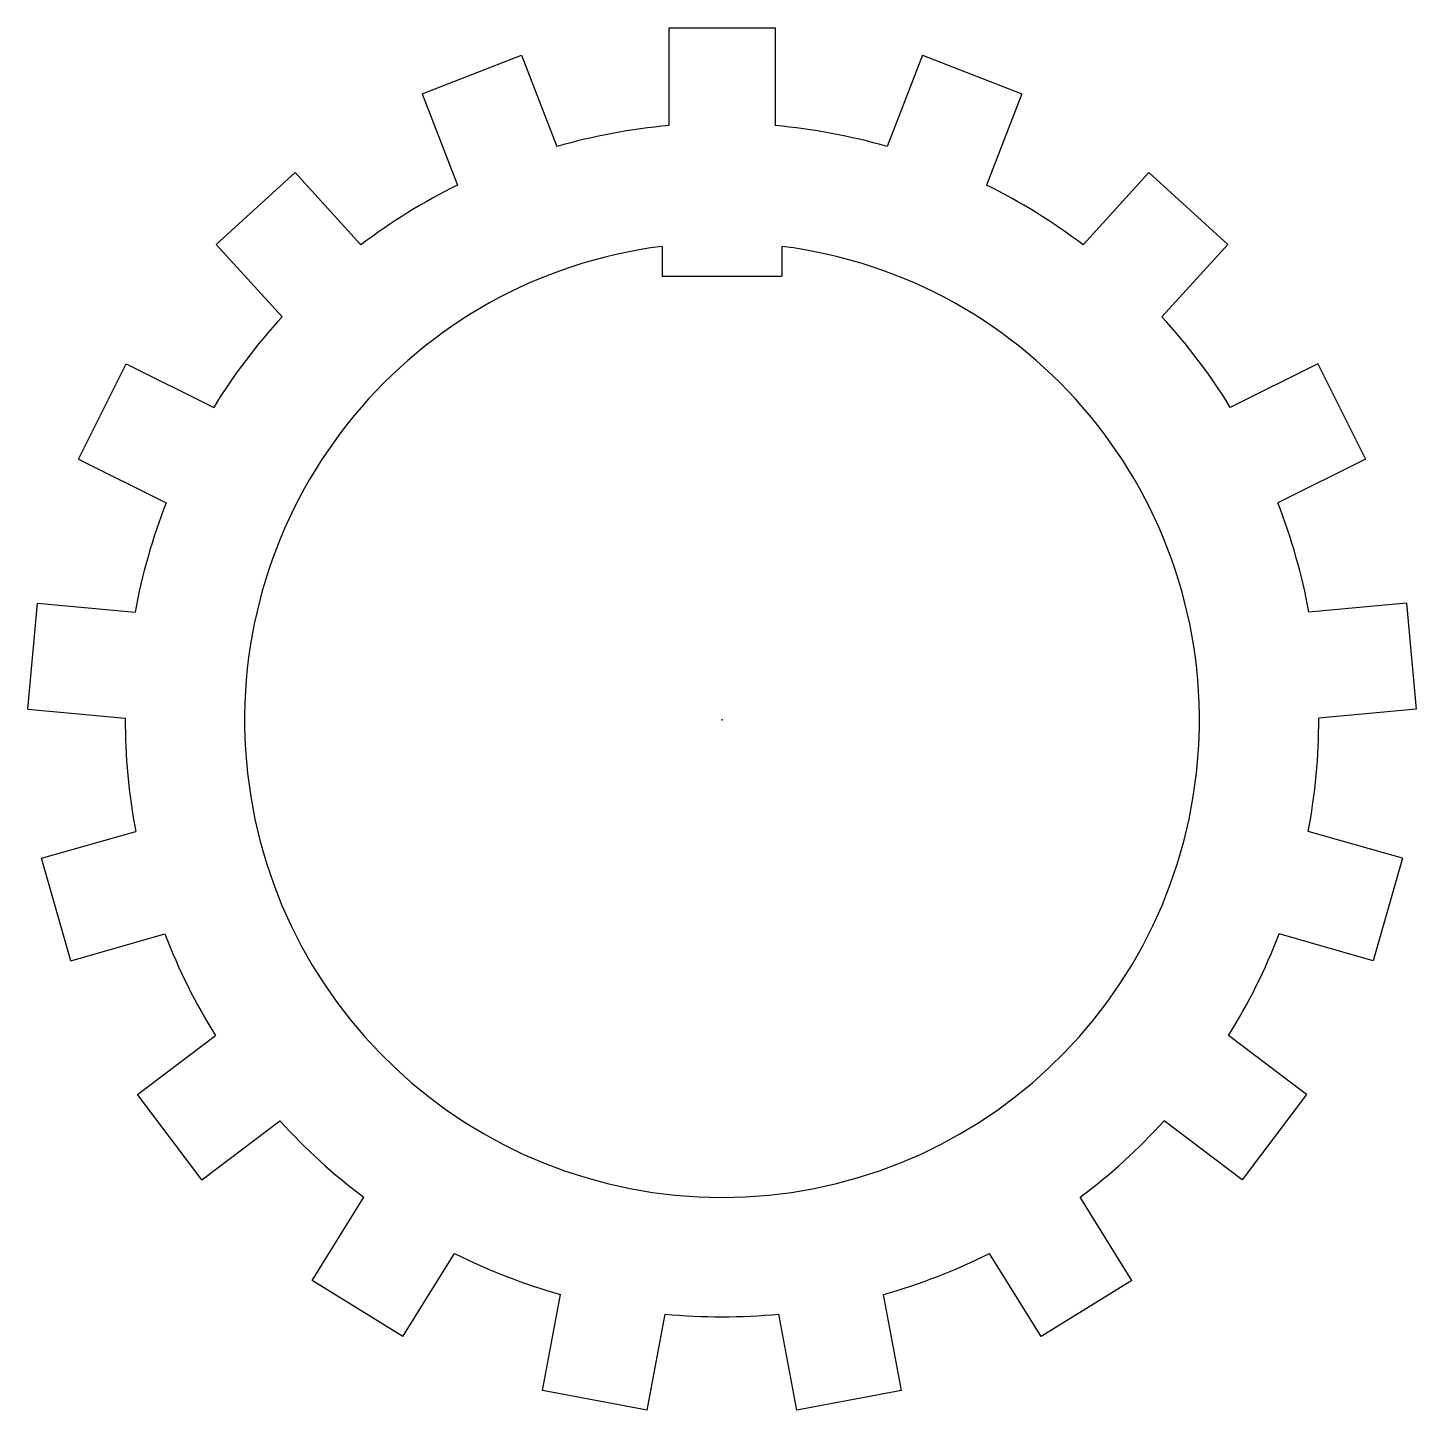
# Model space of a CAD drawing. Header units: millimetres. Extents: x -43.6 to 43.6, y -43.4 to 43.5.
import ezdxf

# ---------------------------------------------------------------- set-up
doc = ezdxf.new("R2010")
doc.units = ezdxf.units.MM
doc.header["$PDSIZE"] = -1

msp = doc.modelspace()

# ---------------------------------------------------------------- linework, layer by layer
at = {"color": 7, "linetype": 'Continuous'}
for p, q in [((-3.35, 43.5), (3.35, 43.5)), ((-3.35, 43.5), (-3.35, 37.35)), ((3.35, 43.5), (3.35, 37.35)), ((-18.838, 39.352), (-12.59, 41.773)), ((-12.59, 41.773), (-10.369, 36.038)), ((12.59, 41.773), (10.369, 36.038)), ((12.59, 41.773), (18.838, 39.352)), ((-18.838, 39.352), (-16.616, 33.618)), ((18.838, 39.352), (16.616, 33.618)), ((-31.781, 29.89), (-26.83, 34.404)), ((-26.83, 34.404), (-22.687, 29.859)), ((26.83, 34.404), (22.687, 29.859)), ((26.83, 34.404), (31.781, 29.89)), ((-31.781, 29.89), (-27.638, 25.345)), ((-3.75, 29.765), (-3.75, 27.9)), ((3.75, 29.765), (3.75, 27.9)), ((31.781, 29.89), (27.638, 25.345)), ((-3.75, 27.9), (3.75, 27.9)), ((-40.433, 16.391), (-37.446, 22.388)), ((-37.446, 22.388), (-31.941, 19.647)), ((37.446, 22.388), (31.941, 19.647)), ((37.446, 22.388), (40.433, 16.391)), ((-40.433, 16.391), (-34.928, 13.65)), ((40.433, 16.391), (34.928, 13.65)), ((-43.624, 0.678), (-43.005, 7.349)), ((-43.005, 7.349), (-36.882, 6.782)), ((43.005, 7.349), (36.882, 6.782)), ((43.005, 7.349), (43.624, 0.678)), ((-43.624, 0.678), (-37.5, 0.111)), ((43.624, 0.678), (37.5, 0.111)), ((-42.756, -8.682), (-36.841, -6.999)), ((42.756, -8.682), (36.841, -6.999)), ((-40.923, -15.126), (-42.756, -8.682)), ((42.756, -8.682), (40.923, -15.126)), ((-40.923, -15.126), (-35.007, -13.443)), ((40.923, -15.126), (35.007, -13.443)), ((-36.733, -23.541), (-31.825, -19.835)), ((36.733, -23.541), (31.825, -19.835)), ((-32.695, -28.888), (-36.733, -23.541)), ((36.733, -23.541), (32.695, -28.888)), ((-32.695, -28.888), (-27.787, -25.182)), ((32.695, -28.888), (27.787, -25.182)), ((-25.748, -35.221), (-22.511, -29.992)), ((25.748, -35.221), (22.511, -29.992)), ((-20.052, -38.748), (-16.814, -33.519)), ((20.052, -38.748), (16.814, -33.519)), ((-20.052, -38.748), (-25.748, -35.221)), ((25.748, -35.221), (20.052, -38.748)), ((-11.286, -42.144), (-10.156, -36.099)), ((11.286, -42.144), (10.156, -36.099)), ((-4.7, -43.375), (-3.57, -37.33)), ((4.7, -43.375), (3.57, -37.33)), ((-4.7, -43.375), (-11.286, -42.144)), ((11.286, -42.144), (4.7, -43.375))]:
    msp.add_line(p, q, dxfattribs=at)
for radius, start, end in [(37.5, 95.12526, 106.05122), (37.5, 73.94878, 84.87474), (37.5, 116.30173, 127.22769), (37.5, 52.77231, 63.69827), (30, 97.18076, 82.81924), (37.5, 137.4782, 148.40416), (37.5, 31.59584, 42.5218), (37.5, 158.65467, 169.58063), (37.5, 10.41937, 21.34533), (37.5, 179.83114, 190.7571), (37.5, 349.2429, 0.16886), (37.5, 201.00761, 211.93357), (37.5, 328.06643, 338.99239), (37.5, 222.18408, 233.11004), (37.5, 306.88996, 317.81592), (37.5, 243.36055, 254.28651), (37.5, 285.71349, 296.63945), (37.5, 264.53702, 275.46298)]:
    msp.add_arc((0, 0), radius, start, end, dxfattribs=at)
msp.add_point((0, 0), dxfattribs=at)

doc.saveas('drawing.dxf')
